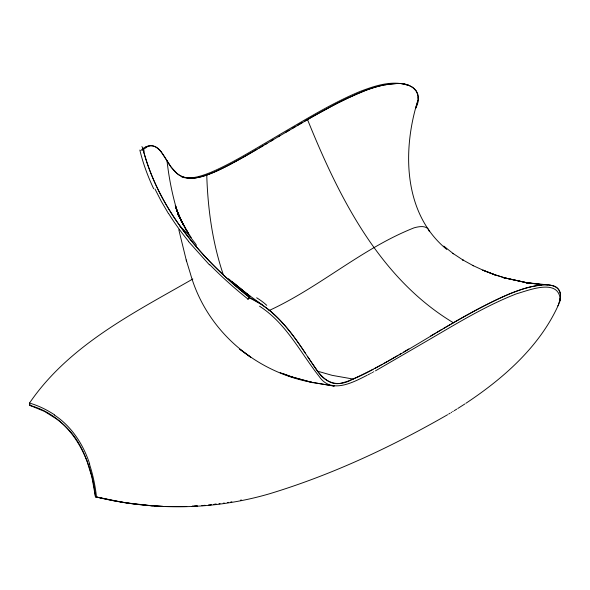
<?xml version="1.0" encoding="UTF-8"?>
<svg xmlns="http://www.w3.org/2000/svg" width="590" height="590" viewBox="0 0 590 590"><rect width="100%" height="100%" fill="white"/><g stroke="black" fill="none" stroke-linecap="round" stroke-linejoin="round"><path stroke-width="0.89" d="M560.493 295.937C561.046 284.712 546.768 283.643 538.663 285.265C519.215 288.296 501.33 297.205 483.948 306.018M560.146 298.363C557.403 278.303 528.234 290.531 516.567 293.783C484.486 306.254 455.119 324.559 425.456 341.802L375.491 370.837M418.022 98.773L417.904 100.271C402.196 150.037 403.14 213.75 446.77 249.445M560.426 296.836L560.205 298.452M560.087 299.241L559.858 300.826M417.668 101.856L415.64 108.317M559.895 299.934L559.63 300.922M559.49 302.508C541.023 345.438 504.125 377.932 465.849 403.317M559.165 302.419C562.145 296.136 560.323 286.998 552.52 285.649A117.403 32.959 -35.2 0 0 541.509 285.051M559.394 301.711L559.04 302.788M558.745 303.614L558.428 304.447M558.081 305.303L557.83 305.878M415.478 108.634C424.807 91.192 410.36 82.394 395.89 83.551C382.372 84.127 369.384 88.662 357.016 93.862M57.547 419.615L44.457 411.377L29.78 405.36L29.5 403.081C68.993 345.165 133.746 312.899 192.834 278.981M30.215 404.718L29.78 405.36C70.439 416.356 91.671 457.464 95.44 496.795L124.431 502.614L152.323 505.844M247.881 299.477L249.533 297.537C267.617 306.092 281.85 320.65 293.68 336.462M464.846 403.973L457.781 408.487M140.907 150.494C147.618 143.436 155.996 144.491 160.952 151.608M456.763 409.121L454.226 410.692M452.707 411.621L453.216 411.311M451.18 412.55L451.689 412.24M450.163 413.17L448.629 414.092M271.046 141.04L279.785 135.818M265.109 144.572L273.266 139.712M278.237 136.747L317.066 114.106M447.596 414.704C391.259 447.043 331.846 474.869 269.601 493.749C213.115 510.313 152.486 510.793 95.44 496.795L91.892 477L86.782 460.325M263.413 145.575L259.172 148.083M285.442 132.455L289.255 130.191M266.945 143.481L242.18 157.891M292.22 128.443L295.612 126.444M430.479 336.13L435.575 333.129M408.841 348.956L403.752 351.957M297.301 125.456L302.434 122.462M257.048 149.336L252.336 152.087M436.423 332.635L441.947 329.404M399.047 354.723L401.185 353.469M397.35 355.711L392.711 358.41M443.215 328.667L450.376 324.522M304.816 121.083L310.458 117.845M251.067 152.825L246.834 155.251M392.284 358.654L388.073 361.073M451.121 324.094L456.925 320.776M310.996 117.535L337.561 103.088M246.414 155.495L228.691 165.193M386.811 361.795L383.456 363.698M457.457 320.473L463.002 317.346M463.504 317.066L470.024 313.46M382.195 364.406L375.122 368.315M317.575 113.826L331.093 106.451M241.332 158.363L237.106 160.701M236.686 160.93L233.316 162.759M470.525 313.187L477.015 309.669M373.057 369.429L370.586 370.741M373.404 371.958L373.817 371.737M477.509 309.403L483.453 306.276M232.467 163.209L224.517 167.317M372.15 372.622L372.57 372.401M331.595 106.193L347.606 98.124L365.453 90.477M371.324 373.064L370.491 373.5M369.768 371.176L370.181 370.963M368.949 371.604L366.508 372.865M369.657 373.935L368.005 374.79M228.278 165.407C217.636 170.658 206.758 176.366 194.855 178.01M367.187 375.218C352.695 382.622 331.115 394.275 319.175 376.45C300.207 352.333 286.172 323.268 259.541 306.195M338.055 102.837L356.544 94.061M366.102 373.064L363.293 374.48M224.104 167.523L220.785 169.138M362.894 374.68L357.407 377.276M220.372 169.33L217.083 170.857M216.678 171.041L211.043 173.438M145.376 147.198L148.901 146.335M147.021 146.637C155.76 142.603 162.265 152.699 166.203 159.44M511.073 293.282C454.514 316.941 405.78 355.682 349.826 380.432M351.433 379.82L353.263 379.075L332.155 375.358L317.685 371.213M351.072 379.953C337.052 387.829 323.925 382.062 316.233 369.17M530.351 286.88L541.635 284.941M342.842 382.63C330.083 387.254 320.2 375.616 314.013 366.095M240.388 500.217L241.458 500.003M230.764 502.002L231.833 501.817M385.233 84.783L397.018 83.529M227.556 502.54L228.625 502.363M223.271 503.204L224.34 503.041M218.986 503.808L220.055 503.661M215.77 504.221L213.624 504.487M195.821 177.878L188.962 178.202L183.284 177.052M194.545 178.047C188.439 178.903 181.875 177.531 177.081 173.541M210.401 504.848L211.478 504.73M202.422 505.593L205.055 505.313M208.558 504.944L210.313 504.76M213.823 504.391L216.456 504.118M205.04 505.379L201.817 505.66M197.517 505.977L194.287 506.183M192.48 506.176L197.016 505.932M192.141 506.294L193.218 506.242M186.765 506.522L165.237 506.53M185.238 506.574L166.572 506.53M163.083 506.449L153.4 505.918M152.847 505.837L133.075 503.867L114.556 500.91L95.44 496.795M154.676 505.932L162.914 506.345M547.66 284.852L523.64 282.381L541.06 284.491L525.402 282.522L527.04 282.772L502.643 277.47L528.552 283.126L504.044 277.706L505.328 278.03L493.417 274.298L506.493 278.443M183.837 177.59C193.055 178.999 202.2 175.791 210.645 172.428C230.904 163.814 249.673 152.132 268.671 141.121L282.227 133.082C307.648 118.31 332.834 102.763 360.055 91.457C373.809 86.251 388.84 81.066 403.7 84.06M311.232 382.239L334.117 386.059L311.232 382.239C253.943 371.398 206.05 329.766 190.282 273.281L186.211 259.976L178.8 229.672M182.369 177.288L181.971 177.184M403.944 84.119L405.839 84.695M493.417 274.298L494.545 274.652L482.9 270.191L495.563 275.095L482.9 270.191M280.206 372.688L292.323 377.099L313.061 382.704L290.42 376.472L292.323 377.099L282.131 373.389M183.107 176.993C176.919 174.765 172.531 169.5 169.087 164.123M406.281 84.857L407.366 85.292M408.649 85.27L412.72 87.394L416.12 90.941M483.881 270.574L472.561 265.36L473.409 265.766L462.501 259.755L463.231 260.183L452.847 253.339L453.467 253.789L443.761 246.082M453.422 322.774C379.281 278.325 338.837 196.92 307.493 119.541M259.18 302.84L268.347 309.433M54.553 415.146C71.744 426.57 83.463 444.683 89.717 464.124M262.808 305.266L246.119 293.171L232.371 281.968L250.241 296.497L228.419 278.723M247.903 296.232L249.533 297.537L238.242 288.193M247.092 295.575C200.18 257.638 158.481 208.69 143.001 149.174C157.427 204.619 194.589 250.816 237.446 287.507M176.971 173.453L170.945 166.859L161.092 151.778M268.878 309.861C283.679 321.963 295.081 337.635 305.561 353.484M179.965 226.088L188.335 234.473L195.091 243.169A921.064 285.147 -35.7 0 1 196.536 245.352M209.472 264.888L188.468 241.465M294.019 336.912L297.308 341.418M316.115 369.016L307.759 356.817M297.626 341.868L300.45 345.91M313.902 365.933L311.712 362.754M300.76 346.352L303.186 349.929M311.483 362.415L309.308 359.155M303.776 350.814L309.197 358.986M169.028 164.027L167.803 162.073M191.204 237.608L186.352 230.004L188.092 232.814L180.702 219.495L186.492 230.528L180.702 219.495M168.497 213.646L161.254 201.271L154.971 188.992M167.744 161.977L167.132 160.967M166.343 159.669L166.889 160.569M416.23 91.111L417.543 94.194L418.03 97.534M178.047 213.661L183.387 224.945L176.668 209.893L181.491 221.648L177.708 212.444M175.547 207.392L180.437 218.927M175.245 205.49L179.522 217.695L176.13 207.96M223.219 274.416C212.415 242.46 207.791 208.676 206.758 175.046L203.181 176.203A57.422 20.244 -36.1 0 1 195.858 177.833M178.475 215.453C172.855 197.665 169.094 179.316 167.014 160.782M186.211 259.976L186.632 261.37M175.805 206.094L178.645 216.619M268.863 310.65A145.221 44.958 -35.7 0 0 271.275 309.514C321.004 286.098 362.806 248.058 414.092 227.829A43.195 13.371 -35.7 0 1 420.707 226.619C423.9 226.346 427.942 227.261 429.092 230.668A58.941 18.246 -35.7 0 1 429.358 231.671M57.51 419.719A81.479 61.028 75.9 0 1 74.724 436.991A81.479 61.028 75.9 0 1 86.693 460.362M142.559 150.214A148.503 21.41 -64.2 0 1 146.711 147.33M365.505 90.388A112.292 38.276 -36.4 0 1 385.292 84.709M397.114 83.426A117.403 39.7 -36.2 0 1 408.7 85.226M248.965 297.744A148.503 58.159 -4.3 0 1 258.612 303.002M349.767 380.498A57.422 15.274 -35.3 0 1 342.783 382.689M511.006 293.377A112.292 31.211 -35 0 1 530.277 286.961M560.006 298.584A81.022 22.037 -39.4 0 1 559.674 300.081M417.779 100.337A81.022 27.878 -32.2 0 1 417.521 101.93M211.087 173.357A69.443 24.728 -36.3 0 1 206.81 174.965M357.474 377.18A69.443 18.113 -35 0 1 353.336 378.979M141.895 146.615A139.941 24.603 -77.2 0 1 144.211 151.335M153.651 188.734A204.826 102.188 43.6 0 1 139.852 150.059M29.5 403.051A121.953 92.298 77 0 1 54.634 414.91M89.488 464.212A121.953 92.165 76.2 0 1 96.472 496.883M559.903 300.797A77.755 21.638 -37.9 0 1 559.541 302.478M560.352 298.216A85.602 23.821 -37.9 0 1 560.316 299.078M256.672 297.788A139.941 49.944 1.3 0 1 266.746 305.34M248.043 299.101A204.833 100.425 43.4 0 1 209.767 264.659M188.63 241.406A160.318 80.889 43.3 0 1 168.674 213.646M417.978 97.564A87.711 29.906 -33 0 1 417.971 98.552M560.419 295.988A87.711 24.271 -38.4 0 1 560.352 296.888M250.713 357.216L239.894 349.317L250.713 357.216"/></g></svg>
